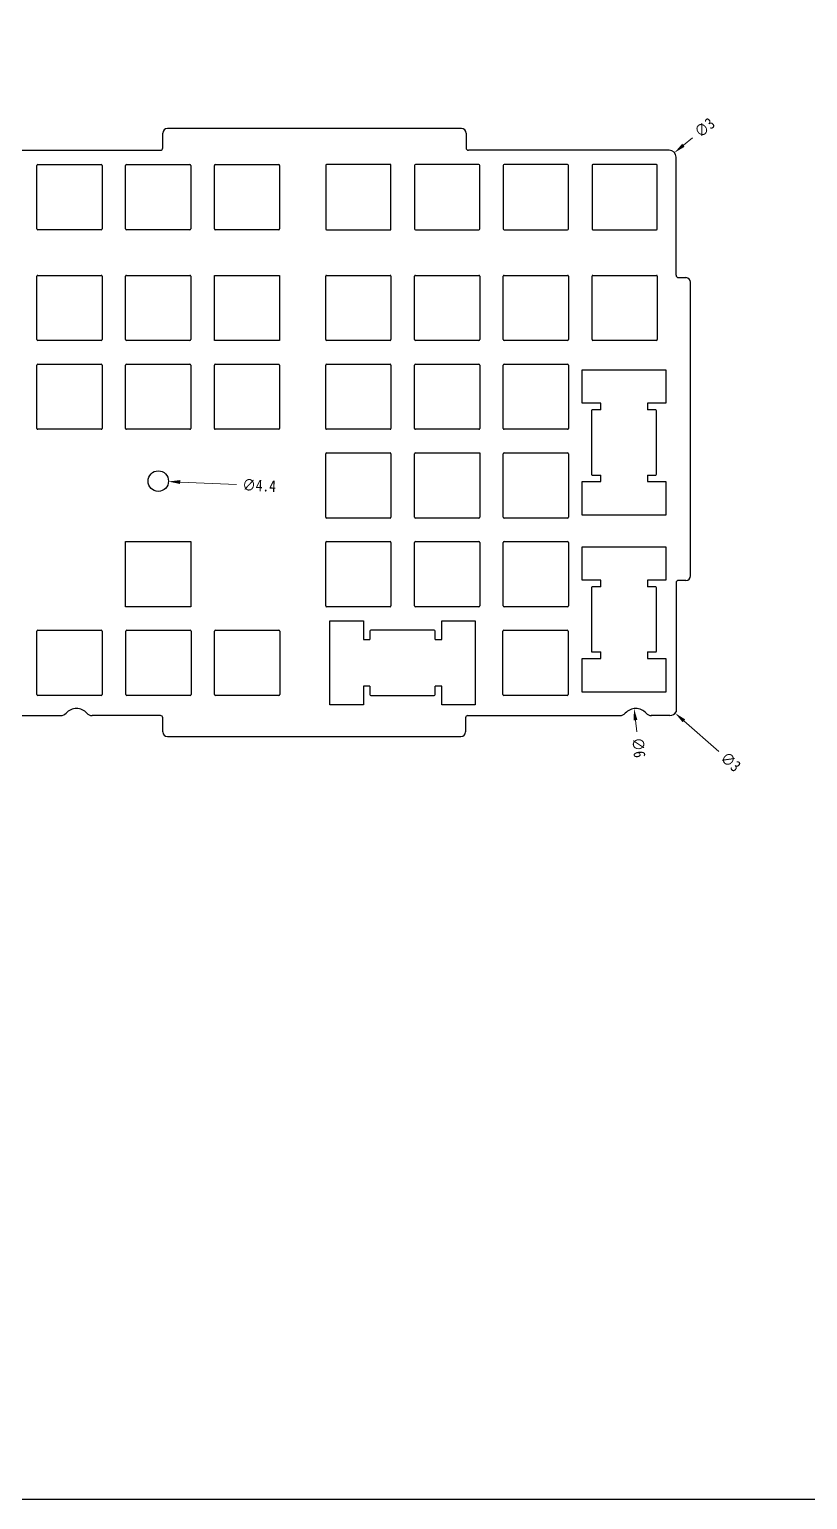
# Model space of a CAD drawing. Header units: millimetres. Extents: x 2158 to 4802, y -120 to 609.
# Drawn here: x 3986.1 to 4153.1, y -120.4 to 195.3 of the extents above; entities that cross this region are included whole.
import ezdxf

# ---------------------------------------------------------------- set-up
doc = ezdxf.new("R2010")
doc.units = ezdxf.units.MM
doc.header["$LTSCALE"] = 30.734
doc.header["$PDMODE"] = 3
doc.header["$PDSIZE"] = 8
doc.layers.get('0').update_dxf_attribs({"linetype": 'CONTINUOUS'})
doc.layers.get('Defpoints').update_dxf_attribs({"linetype": 'CONTINUOUS'})
doc.styles.get("Standard").update_dxf_attribs({"font": 'txt', "width": 0.85})
doc.dimstyles.new('YanXiu', dxfattribs={"dimscale": 2.5, "dimtxt": 3, "dimasz": 2, "dimexe": 0.66, "dimexo": 0.66, "dimgap": 0.66, "dimtad": 0, "dimdsep": 46, "dimtxsty": 'STANDARD', "dimcen": 0, "dimclrd": 3, "dimclre": 6, "dimclrt": 3, "dimazin": 2, "dimtm": 1e-09, "dimtfac": 1, "dimtofl": 0, "dimtmove": 0, "dimatfit": 3, "dimfxl": 1, "dimlwd": 5, "dimlwe": 5, "dimarcsym": 0})

# ---------------------------------------------------------------- blocks, each defined once
blk = doc.blocks.new('*D416')
at = {"color": 3, "lineweight": 5}
blk.add_line((4030.57, 97.59), (4018.45, 98.12), dxfattribs=at)
at = {"color": 3}
blk.add_solid([(4018.47, 98.54), (4018.43, 97.7), (4015.95, 98.23)], dxfattribs=at)
at = {"layer": 'Defpoints', "color": 0}
for p in [(4011.56, 98.42), (4015.95, 98.23)]:
    blk.add_point(p, dxfattribs=at)
at = {"color": 3, "insert": (4035.4, 97.38), "char_height": 2.5, "attachment_point": 5, "rotation": 357.4922}
blk.add_mtext('∅4.4', dxfattribs=at)
blk = doc.blocks.new('*D419')
at = {"color": 3, "lineweight": 5}
blk.add_line((4116.44, 44.5), (4116.14, 46.98), dxfattribs=at)
at = {"color": 3}
blk.add_solid([(4116.56, 47.03), (4115.73, 46.93), (4115.85, 49.46)], dxfattribs=at)
at = {"layer": 'Defpoints', "color": 0}
for p in [(4115.85, 49.46), (4116.55, 43.51)]:
    blk.add_point(p, dxfattribs=at)
at = {"color": 3, "insert": (4116.84, 41.1), "char_height": 2.5, "attachment_point": 5, "rotation": 276.7462}
blk.add_mtext('∅6', dxfattribs=at)
blk = doc.blocks.new('*D420')
at = {"color": 3, "lineweight": 5}
blk.add_line((4128.36, 172.03), (4126.44, 170.43), dxfattribs=at)
at = {"color": 3}
blk.add_solid([(4126.17, 170.75), (4126.7, 170.11), (4124.51, 168.83)], dxfattribs=at)
at = {"layer": 'Defpoints', "color": 0}
for p in [(4124.51, 168.83), (4122.21, 166.91)]:
    blk.add_point(p, dxfattribs=at)
at = {"color": 3, "insert": (4130.98, 174.22), "char_height": 2.5, "attachment_point": 5, "rotation": 39.7924}
blk.add_mtext('∅3', dxfattribs=at)
blk = doc.blocks.new('*D421')
at = {"color": 3, "lineweight": 5}
blk.add_line((4134.01, 40.3), (4126.55, 46.85), dxfattribs=at)
at = {"color": 3}
blk.add_solid([(4126.82, 47.16), (4126.28, 46.53), (4124.67, 48.5)], dxfattribs=at)
at = {"layer": 'Defpoints', "color": 0}
for p in [(4122.42, 50.47), (4124.67, 48.5)]:
    blk.add_point(p, dxfattribs=at)
at = {"color": 3, "insert": (4136.58, 38.05), "char_height": 2.5, "attachment_point": 5, "rotation": 318.7493}
blk.add_mtext('∅3', dxfattribs=at)

msp = doc.modelspace()

# ---------------------------------------------------------------- linework, layer by layer
at = {"color": 7, "linetype": 'Continuous'}
for p, q in [((4078.80031, 174.02841), (4015.70031, 174.02841)), ((4014.70031, 169.87169), (4014.70031, 173.02841)), ((4079.80031, 173.02841), (4079.80031, 169.87169)), ((3980.81693, 169.37169), (4014.20031, 169.37169)), ((4123.36198, 169.37169), (4080.30031, 169.37169)), ((4124.86198, 142.50651), (4124.86198, 167.87169)), ((3987.68822, 152.49132), (3987.68822, 166.09132)), ((3987.88822, 166.29132), (4001.48822, 166.29132)), ((4001.68822, 166.09132), (4001.68822, 152.49132)), ((4006.73822, 152.49132), (4006.73822, 166.09132)), ((4006.93822, 166.29132), (4020.53822, 166.29132)), ((4020.73822, 166.09132), (4020.73822, 152.49132)), ((4025.78822, 152.49132), (4025.78822, 166.09132)), ((4025.98822, 166.29132), (4039.58822, 166.29132)), ((4039.78822, 166.09132), (4039.78822, 152.49132)), ((4049.68228, 166.09132), (4049.68228, 152.49132)), ((4063.68228, 166.29132), (4049.88228, 166.29132)), ((4063.68228, 152.29132), (4063.68228, 166.29132)), ((4068.73228, 166.09132), (4068.73228, 152.49132)), ((4082.53228, 166.29132), (4068.93228, 166.29132)), ((4082.73228, 152.49132), (4082.73228, 166.09132)), ((4087.78228, 166.09132), (4087.78228, 152.49132)), ((4101.58228, 166.29132), (4087.98228, 166.29132)), ((4101.78228, 152.49132), (4101.78228, 166.09132)), ((4106.83228, 166.09132), (4106.83228, 152.49132)), ((4120.63228, 166.29132), (4107.03228, 166.29132)), ((4120.83228, 152.49132), (4120.83228, 166.09132)), ((4001.48822, 152.29132), (3987.88822, 152.29132)), ((4020.53822, 152.29132), (4006.93822, 152.29132)), ((4039.58822, 152.29132), (4025.98822, 152.29132)), ((4049.88228, 152.29132), (4063.68228, 152.29132)), ((4068.93228, 152.29132), (4082.53228, 152.29132)), ((4087.98228, 152.29132), (4101.58228, 152.29132)), ((4107.03228, 152.29132), (4120.63228, 152.29132)), ((3987.68798, 128.69296), (3987.68798, 142.29296)), ((3987.88798, 142.49296), (4001.48798, 142.49296)), ((4001.68798, 142.29296), (4001.68798, 128.69296)), ((4006.73798, 128.69296), (4006.73798, 142.29296)), ((4006.93798, 142.49296), (4020.53798, 142.49296)), ((4020.73798, 142.29296), (4020.73798, 128.69296)), ((4025.78798, 142.49296), (4039.78798, 142.49296)), ((4025.78798, 128.49296), (4025.78798, 142.49296)), ((4039.78798, 142.49296), (4039.78798, 128.49296)), ((4049.68228, 128.69296), (4049.68228, 142.29296)), ((4049.88228, 142.49296), (4063.48228, 142.49296)), ((4063.68228, 142.29296), (4063.68228, 128.69296)), ((4068.73228, 128.69296), (4068.73228, 142.29296)), ((4068.93228, 142.49296), (4082.53228, 142.49296)), ((4082.73228, 142.29296), (4082.73228, 128.69296)), ((4087.78228, 128.69296), (4087.78228, 142.29296)), ((4087.98228, 142.49296), (4101.58228, 142.49296)), ((4101.78228, 142.29296), (4101.78228, 128.69296)), ((4106.83228, 128.69296), (4106.83228, 142.29296)), ((4107.03228, 142.49296), (4120.63228, 142.49296)), ((4120.83228, 142.29296), (4120.83228, 128.69296)), ((4125.36198, 142.00651), (4126.96783, 142.00651)), ((4127.96783, 78.00651), (4127.96783, 141.00651)), ((4001.48798, 128.49296), (3987.88798, 128.49296)), ((4020.53798, 128.49296), (4006.93798, 128.49296)), ((4039.78798, 128.49296), (4025.78798, 128.49296)), ((4063.48228, 128.49296), (4049.88228, 128.49296)), ((4082.53228, 128.49296), (4068.93228, 128.49296)), ((4101.58228, 128.49296), (4087.98228, 128.49296)), ((4120.63228, 128.49296), (4107.03228, 128.49296)), ((3987.68798, 109.64296), (3987.68798, 123.24296)), ((3987.88798, 123.44296), (4001.48798, 123.44296)), ((4001.68798, 123.24296), (4001.68798, 109.64296)), ((4006.73798, 109.64296), (4006.73798, 123.24296)), ((4006.93798, 123.44296), (4020.53798, 123.44296)), ((4020.73798, 123.24296), (4020.73798, 109.64296)), ((4025.78798, 109.64296), (4025.78798, 123.24296)), ((4025.98798, 123.44296), (4039.58798, 123.44296)), ((4039.78798, 123.24296), (4039.78798, 109.64296)), ((4049.68228, 109.64296), (4049.68228, 123.24296)), ((4049.88228, 123.44296), (4063.48228, 123.44296)), ((4063.68228, 123.24296), (4063.68228, 109.64296)), ((4068.73228, 109.64296), (4068.73228, 123.24296)), ((4068.93228, 123.44296), (4082.53228, 123.44296)), ((4082.73228, 123.24296), (4082.73228, 109.64296)), ((4087.78228, 109.64296), (4087.78228, 123.24296)), ((4087.98228, 123.44296), (4101.58228, 123.44296)), ((4101.78228, 123.24296), (4101.78228, 109.64296)), ((4104.69728, 122.18748), (4122.69728, 122.18748)), ((4104.69728, 115.0442), (4104.69728, 122.18748)), ((4122.69728, 122.18748), (4122.69728, 115.0442)), ((4108.69728, 115.0442), (4104.69728, 115.0442)), ((4108.69728, 113.60084), (4108.69728, 115.0442)), ((4122.69728, 115.0442), (4118.69728, 115.0442)), ((4118.69728, 115.0442), (4118.69728, 113.60084)), ((4106.68228, 113.40084), (4106.68228, 99.83084)), ((4108.69728, 113.60084), (4106.88228, 113.60084)), ((4120.48228, 113.60084), (4118.69728, 113.60084)), ((4120.68228, 99.83084), (4120.68228, 113.40084)), ((4001.48798, 109.44296), (3987.88798, 109.44296)), ((4020.53798, 109.44296), (4006.93798, 109.44296)), ((4039.58798, 109.44296), (4025.98798, 109.44296)), ((4063.48228, 109.44296), (4049.88228, 109.44296)), ((4082.53228, 109.44296), (4068.93228, 109.44296)), ((4101.58228, 109.44296), (4087.98228, 109.44296)), ((4049.68228, 90.59296), (4049.68228, 104.19296)), ((4049.88228, 104.39296), (4063.48228, 104.39296)), ((4063.68228, 104.19296), (4063.68228, 90.59296)), ((4068.73228, 90.59296), (4068.73228, 104.19296)), ((4068.93228, 104.39296), (4082.73228, 104.39296)), ((4082.73228, 104.39296), (4082.73228, 90.59296)), ((4087.78228, 90.59296), (4087.78228, 104.19296)), ((4087.98228, 104.39296), (4101.58228, 104.39296)), ((4101.78228, 104.19296), (4101.78228, 90.59296)), ((4104.69728, 98.21584), (4108.69728, 98.21584)), ((4104.69728, 91.01584), (4104.69728, 98.21584)), ((4106.88228, 99.63084), (4108.69728, 99.63084)), ((4108.69728, 98.21584), (4108.69728, 99.63084)), ((4118.69728, 99.63084), (4120.48228, 99.63084)), ((4118.69728, 99.63084), (4118.69728, 98.21584)), ((4118.69728, 98.21584), (4122.69728, 98.21584)), ((4122.69728, 98.21584), (4122.69728, 91.01584)), ((4063.48228, 90.39296), (4049.88228, 90.39296)), ((4082.53228, 90.39296), (4068.93228, 90.39296)), ((4101.58228, 90.39296), (4087.98228, 90.39296)), ((4122.69728, 91.01584), (4104.69728, 91.01584)), ((4006.73798, 85.34296), (4020.73798, 85.34296)), ((4006.73798, 71.34296), (4006.73798, 85.34296)), ((4020.73798, 85.34296), (4020.73798, 71.34296)), ((4049.88228, 85.34296), (4063.48228, 85.34296)), ((4068.93228, 85.34296), (4082.53228, 85.34296)), ((4087.98228, 85.34296), (4101.58228, 85.34296)), ((4049.68228, 71.54296), (4049.68228, 85.14296)), ((4063.68228, 85.14296), (4063.68228, 71.54296)), ((4068.73228, 71.54296), (4068.73228, 85.14296)), ((4082.73228, 85.14296), (4082.73228, 71.54296)), ((4087.78228, 71.54296), (4087.78228, 85.14296)), ((4101.78228, 85.14296), (4101.78228, 71.54296)), ((4104.69728, 84.18748), (4122.69728, 84.18748)), ((4104.69728, 77.0442), (4104.69728, 84.18748)), ((4122.69728, 84.18748), (4122.69728, 77.0442)), ((4108.69728, 77.0442), (4104.69728, 77.0442)), ((4108.69728, 75.60084), (4108.69728, 77.0442)), ((4122.69728, 77.0442), (4118.69728, 77.0442)), ((4118.69728, 77.0442), (4118.69728, 75.60084)), ((4124.86198, 76.50651), (4124.86198, 48.77059)), ((4126.96783, 77.00651), (4125.36198, 77.00651)), ((4106.68228, 75.40084), (4106.68228, 61.83084)), ((4108.69728, 75.60084), (4106.88228, 75.60084)), ((4120.48228, 75.60084), (4118.69728, 75.60084)), ((4120.68228, 61.83084), (4120.68228, 75.40084)), ((4020.73798, 71.34296), (4006.73798, 71.34296)), ((4063.48228, 71.34296), (4049.88228, 71.34296)), ((4082.53228, 71.34296), (4068.93228, 71.34296)), ((4101.58228, 71.34296), (4087.98228, 71.34296)), ((3987.92798, 66.29296), (4001.52798, 66.29296)), ((4006.97798, 66.29296), (4020.57798, 66.29296)), ((4026.02798, 66.29296), (4039.62798, 66.29296)), ((4050.56217, 68.30796), (4057.76217, 68.30796)), ((4050.56217, 50.30796), (4050.56217, 68.30796)), ((4057.76217, 68.30796), (4057.76217, 64.30796)), ((4072.94717, 66.29296), (4059.37717, 66.29296)), ((4074.59053, 68.30796), (4081.73381, 68.30796)), ((4074.59053, 64.30796), (4074.59053, 68.30796)), ((4081.73381, 68.30796), (4081.73381, 50.30796)), ((4087.88228, 66.29296), (4101.48228, 66.29296)), ((3987.72798, 52.49296), (3987.72798, 66.09296)), ((4001.72798, 66.09296), (4001.72798, 52.49296)), ((4006.77798, 52.49296), (4006.77798, 66.09296)), ((4020.77798, 66.09296), (4020.77798, 52.49296)), ((4025.82798, 52.49296), (4025.82798, 66.09296)), ((4039.82798, 66.09296), (4039.82798, 52.49296)), ((4057.76217, 64.30796), (4059.17717, 64.30796)), ((4059.17717, 66.09296), (4059.17717, 64.30796)), ((4073.14717, 64.30796), (4073.14717, 66.09296)), ((4073.14717, 64.30796), (4074.59053, 64.30796)), ((4087.68228, 52.49296), (4087.68228, 66.09296)), ((4101.68228, 66.09296), (4101.68228, 52.49296)), ((4104.69728, 60.21584), (4108.69728, 60.21584)), ((4104.69728, 53.01584), (4104.69728, 60.21584)), ((4106.88228, 61.63084), (4108.69728, 61.63084)), ((4108.69728, 60.21584), (4108.69728, 61.63084)), ((4118.69728, 61.63084), (4120.48228, 61.63084)), ((4118.69728, 61.63084), (4118.69728, 60.21584)), ((4118.69728, 60.21584), (4122.69728, 60.21584)), ((4122.69728, 60.21584), (4122.69728, 53.01584)), ((4059.17717, 54.30796), (4057.76217, 54.30796)), ((4057.76217, 54.30796), (4057.76217, 50.30796)), ((4059.17717, 54.30796), (4059.17717, 52.49296)), ((4074.59053, 54.30796), (4073.14717, 54.30796)), ((4073.14717, 52.49296), (4073.14717, 54.30796)), ((4074.59053, 50.30796), (4074.59053, 54.30796)), ((4001.52798, 52.29296), (3987.92798, 52.29296)), ((4020.57798, 52.29296), (4006.97798, 52.29296)), ((4039.62798, 52.29296), (4026.02798, 52.29296)), ((4059.37717, 52.29296), (4072.94717, 52.29296)), ((4101.48228, 52.29296), (4087.88228, 52.29296)), ((4122.69728, 53.01584), (4104.69728, 53.01584)), ((3942.19581, 47.98461), (3992.84468, 47.98461)), ((4014.20031, 47.98461), (3999.55262, 47.98461)), ((4014.70031, 44.48461), (4014.70031, 47.48461)), ((4057.76217, 50.30796), (4050.56217, 50.30796)), ((4081.73381, 50.30796), (4074.59053, 50.30796)), ((4079.70031, 47.48461), (4079.70031, 44.48461)), ((4080.20031, 47.98461), (4112.84801, 47.98461)), ((4123.54283, 47.98461), (4119.55111, 47.98461)), ((4015.70031, 43.48461), (4078.70031, 43.48461))]:
    msp.add_line(p, q, dxfattribs=at)
msp.add_lwpolyline([(3480.31401, 609.0399), (4802.17855, 609.0399), (4802.17855, -120.35237), (3480.31401, -120.35237)], close=True)
msp.add_circle((4013.75298, 98.32461), 2.2, dxfattribs=at)
for centre, radius, start, end in [((4015.70031, 173.02841), 1, 90, 180), ((4078.80031, 173.02841), 1, 0, 90), ((4014.20031, 169.87169), 0.5, 270, 0), ((4014.20031, 169.87169), 0.5, 270, 360), ((4080.30031, 169.87169), 0.5, 180, 270), ((4123.36198, 167.87169), 1.5, 0, 90), ((3987.88822, 166.09132), 0.2, 90, 180), ((4001.48822, 166.09132), 0.2, 0, 90), ((4006.93822, 166.09132), 0.2, 90, 180), ((4020.53822, 166.09132), 0.2, 0, 90), ((4025.98822, 166.09132), 0.2, 90, 180), ((4039.58822, 166.09132), 0.2, 0, 90), ((4049.88228, 166.09132), 0.2, 90, 180), ((4068.93228, 166.09132), 0.2, 90, 180), ((4082.53228, 166.09132), 0.2, 0, 90), ((4087.98228, 166.09132), 0.2, 90, 180), ((4101.58228, 166.09132), 0.2, 0, 90), ((4107.03228, 166.09132), 0.2, 90, 180), ((4120.63228, 166.09132), 0.2, 0, 90), ((3987.88822, 152.49132), 0.2, 180, 270), ((4001.48822, 152.49132), 0.2, 270, 0), ((4006.93822, 152.49132), 0.2, 180, 270), ((4020.53822, 152.49132), 0.2, 270, 0), ((4025.98822, 152.49132), 0.2, 180, 270), ((4039.58822, 152.49132), 0.2, 270, 0), ((4049.88228, 152.49132), 0.2, 180, 270), ((4068.93228, 152.49132), 0.2, 180, 270), ((4082.53228, 152.49132), 0.2, 270, 0), ((4087.98228, 152.49132), 0.2, 180, 270), ((4101.58228, 152.49132), 0.2, 270, 0), ((4107.03228, 152.49132), 0.2, 180, 270), ((4120.63228, 152.49132), 0.2, 270, 0), ((3987.88798, 142.29296), 0.2, 90, 180), ((4001.48798, 142.29296), 0.2, 0, 90), ((4006.93798, 142.29296), 0.2, 90, 180), ((4020.53798, 142.29296), 0.2, 0, 90), ((4049.88228, 142.29296), 0.2, 90, 180), ((4063.48228, 142.29296), 0.2, 0, 90), ((4068.93228, 142.29296), 0.2, 90, 180), ((4082.53228, 142.29296), 0.2, 0, 90), ((4087.98228, 142.29296), 0.2, 90, 180), ((4101.58228, 142.29296), 0.2, 0, 90), ((4107.03228, 142.29296), 0.2, 90, 180), ((4120.63228, 142.29296), 0.2, 0, 90), ((4125.36198, 142.50651), 0.5, 180, 270), ((4126.96783, 141.00651), 1, 0, 90), ((3987.88798, 128.69296), 0.2, 180, 270), ((4001.48798, 128.69296), 0.2, 270, 0), ((4006.93798, 128.69296), 0.2, 180, 270), ((4020.53798, 128.69296), 0.2, 270, 0), ((4049.88228, 128.69296), 0.2, 180, 270), ((4063.48228, 128.69296), 0.2, 270, 0), ((4068.93228, 128.69296), 0.2, 180, 270), ((4082.53228, 128.69296), 0.2, 270, 0), ((4087.98228, 128.69296), 0.2, 180, 270), ((4101.58228, 128.69296), 0.2, 270, 0), ((4107.03228, 128.69296), 0.2, 180, 270), ((4120.63228, 128.69296), 0.2, 270, 0), ((3987.88798, 123.24296), 0.2, 90, 180), ((4001.48798, 123.24296), 0.2, 0, 90), ((4006.93798, 123.24296), 0.2, 90, 180), ((4020.53798, 123.24296), 0.2, 0, 90), ((4025.98798, 123.24296), 0.2, 90, 180), ((4039.58798, 123.24296), 0.2, 0, 90), ((4049.88228, 123.24296), 0.2, 90, 180), ((4063.48228, 123.24296), 0.2, 0, 90), ((4068.93228, 123.24296), 0.2, 90, 180), ((4082.53228, 123.24296), 0.2, 0, 90), ((4087.98228, 123.24296), 0.2, 90, 180), ((4101.58228, 123.24296), 0.2, 0, 90), ((4106.88228, 113.40084), 0.2, 90, 180), ((4120.48228, 113.40084), 0.2, 0, 90), ((3987.88798, 109.64296), 0.2, 180, 270), ((4001.48798, 109.64296), 0.2, 270, 0), ((4006.93798, 109.64296), 0.2, 180, 270), ((4020.53798, 109.64296), 0.2, 270, 0), ((4025.98798, 109.64296), 0.2, 180, 270), ((4039.58798, 109.64296), 0.2, 270, 0), ((4049.88228, 109.64296), 0.2, 180, 270), ((4063.48228, 109.64296), 0.2, 270, 0), ((4068.93228, 109.64296), 0.2, 180, 270), ((4082.53228, 109.64296), 0.2, 270, 0), ((4087.98228, 109.64296), 0.2, 180, 270), ((4101.58228, 109.64296), 0.2, 270, 0), ((4049.88228, 104.19296), 0.2, 90, 180), ((4063.48228, 104.19296), 0.2, 0, 90), ((4068.93228, 104.19296), 0.2, 90, 180), ((4068.93228, 104.19296), 0.2, 90, 180), ((4087.98228, 104.19296), 0.2, 90, 180), ((4101.58228, 104.19296), 0.2, 0, 90), ((4106.88228, 99.83084), 0.2, 180, 270), ((4120.48228, 99.83084), 0.2, 270, 0), ((4049.88228, 90.59296), 0.2, 180, 270), ((4063.48228, 90.59296), 0.2, 270, 0), ((4068.93228, 90.59296), 0.2, 180, 270), ((4082.53228, 90.59296), 0.2, 270, 0), ((4087.98228, 90.59296), 0.2, 180, 270), ((4101.58228, 90.59296), 0.2, 270, 0), ((4049.88228, 85.14296), 0.2, 90, 180), ((4063.48228, 85.14296), 0.2, 0, 90), ((4068.93228, 85.14296), 0.2, 90, 180), ((4082.53228, 85.14296), 0.2, 0, 90), ((4087.98228, 85.14296), 0.2, 90, 180), ((4101.58228, 85.14296), 0.2, 0, 90), ((4125.36198, 76.50651), 0.5, 90, 180), ((4126.96783, 78.00651), 1, 270, 0), ((4106.88228, 75.40084), 0.2, 90, 180), ((4120.48228, 75.40084), 0.2, 0, 90), ((4049.88228, 71.54296), 0.2, 180, 270), ((4063.48228, 71.54296), 0.2, 270, 0), ((4068.93228, 71.54296), 0.2, 180, 270), ((4082.53228, 71.54296), 0.2, 270, 0), ((4087.98228, 71.54296), 0.2, 180, 270), ((4101.58228, 71.54296), 0.2, 270, 0), ((3987.92798, 66.09296), 0.2, 90, 180), ((4001.52798, 66.09296), 0.2, 0, 90), ((4006.97798, 66.09296), 0.2, 90, 180), ((4020.57798, 66.09296), 0.2, 0, 90), ((4026.02798, 66.09296), 0.2, 90, 180), ((4039.62798, 66.09296), 0.2, 0, 90), ((4059.37717, 66.09296), 0.2, 90, 180), ((4072.94717, 66.09296), 0.2, 0, 90), ((4087.88228, 66.09296), 0.2, 90, 180), ((4101.48228, 66.09296), 0.2, 0, 90), ((4106.88228, 61.83084), 0.2, 180, 270), ((4120.48228, 61.83084), 0.2, 270, 0), ((3987.92798, 52.49296), 0.2, 180, 270), ((4001.52798, 52.49296), 0.2, 270, 0), ((4006.97798, 52.49296), 0.2, 180, 270), ((4020.57798, 52.49296), 0.2, 270, 0), ((4026.02798, 52.49296), 0.2, 180, 270), ((4039.62798, 52.49296), 0.2, 270, 0), ((4059.37717, 52.49296), 0.2, 180, 270), ((4072.94717, 52.49296), 0.2, 270, 0), ((4087.88228, 52.49296), 0.2, 180, 270), ((4101.48228, 52.49296), 0.2, 270, 0), ((3992.84468, 49.48461), 1.5, 270, 318.5208164), ((3996.19865, 46.48447), 3, 41.8128304, 138.0203459), ((3999.55262, 49.48461), 1.5, 221.8128304, 270), ((4014.20031, 47.48461), 0.5, 0, 90), ((4080.20031, 47.48461), 0.5, 90, 180), ((4112.84801, 49.48461), 1.5, 270, 318.1871696), ((4116.20198, 46.48447), 3, 41.8128304, 138.1871696), ((4119.55595, 49.48461), 1.5, 221.8128304, 270), ((4123.54283, 49.48461), 1.5, 270, 331.5744484), ((4015.70031, 44.48461), 1, 180, 270), ((4078.70031, 44.48461), 1, 270, 0)]:
    msp.add_arc(centre, radius, start, end, dxfattribs=at)

# ---------------------------------------------------------------- dimensions: what is measured, and where the dimension line sits
dim = msp.add_diameter_dim_2p(p1=(4122.20943, 166.91168), p2=(4124.51453, 168.8317), dimstyle='YanXiu', override={"dimtxt": 1, "dimasz": 1, "dimexe": 0.2, "dimexo": 0.3, "dimclre": 3})
dim.commit()
dim.dimension.update_dxf_attribs({"geometry": '*D420', "text_midpoint": (4130.98484, 174.2211)})
for p1, p2, picture, middle in [((4011.55509, 98.42088), (4015.95087, 98.22835), '*D416', (4035.40307, 97.37638)), ((4116.5544, 43.50524), (4115.84956, 49.4637), '*D419', (4116.83878, 41.10117)), ((4122.41508, 50.47365), (4124.67057, 48.49558), '*D421', (4136.58263, 38.04874))]:
    dim = msp.add_diameter_dim_2p(p1=p1, p2=p2, dimstyle='YanXiu', override={"dimtxt": 1, "dimasz": 1, "dimexe": 0.2, "dimexo": 0.3, "dimclre": 3})
    dim.commit()
    dim.dimension.update_dxf_attribs({"geometry": picture, "text_midpoint": middle, "dimtype": 163})

doc.saveas('drawing.dxf')
